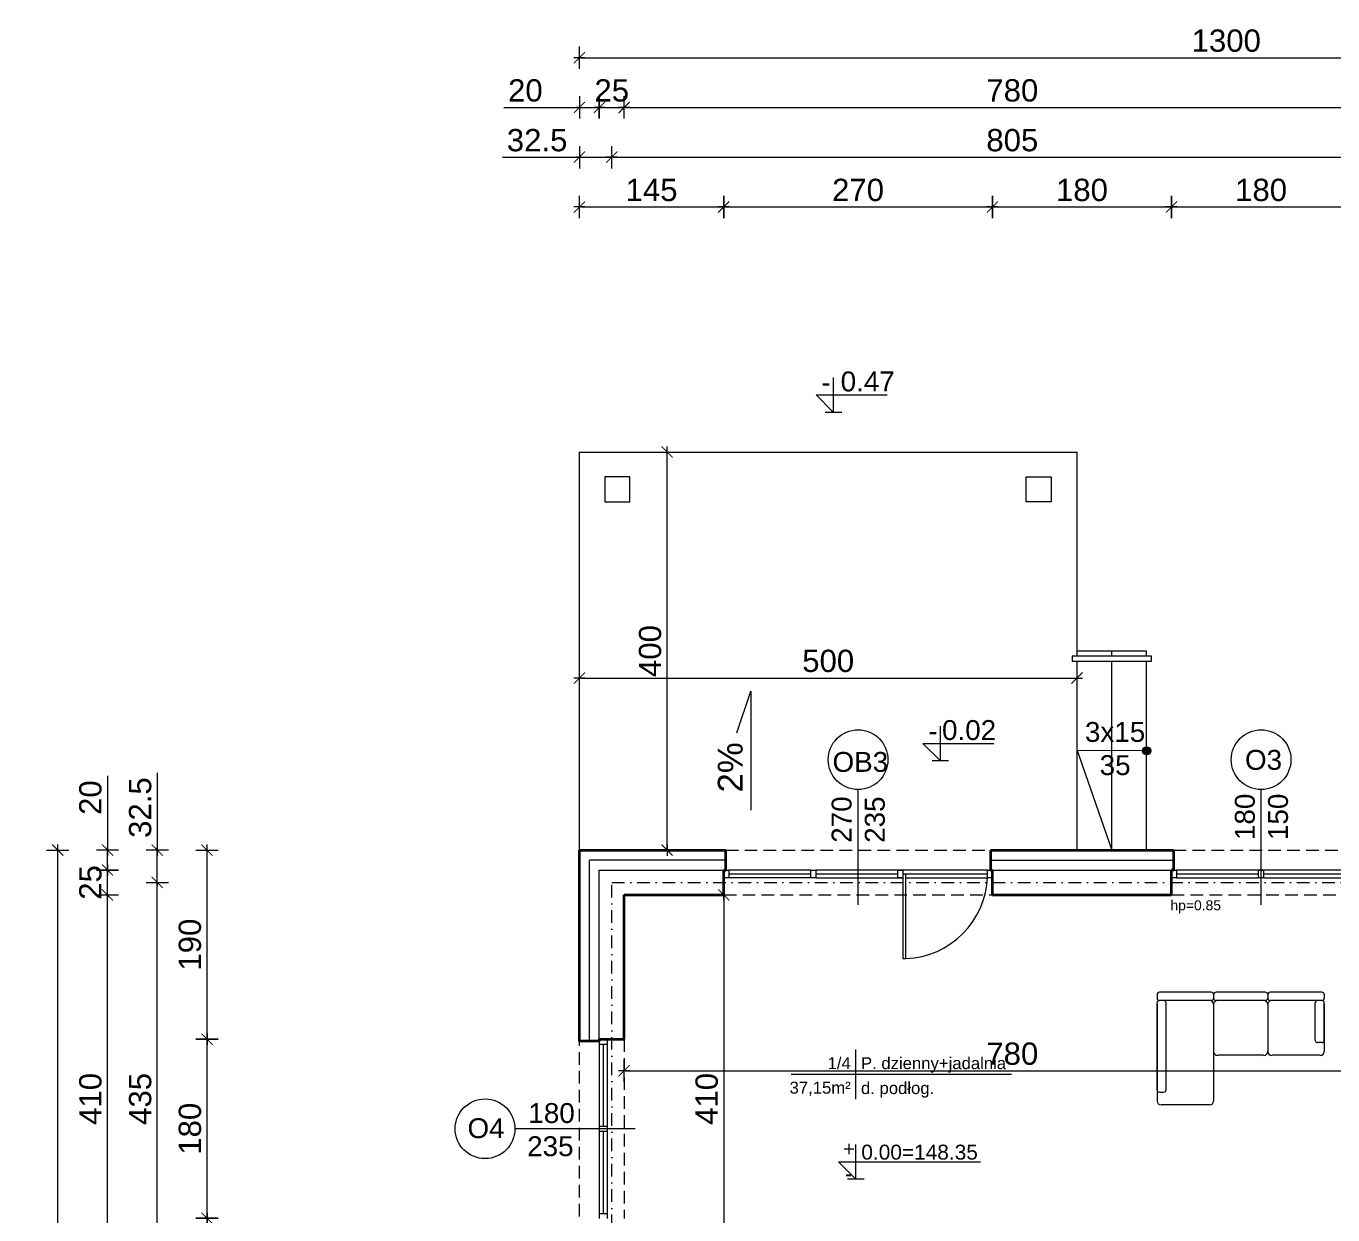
# Model space of a CAD drawing. Header units: millimetres. Extents: x -13512 to 8923, y -6533 to 5096.
# Drawn here: x 2502 to 3815, y 3902 to 5096 of the extents above; entities that cross this region are included whole.
import ezdxf

# ---------------------------------------------------------------- set-up
doc = ezdxf.new("R2010")
doc.units = ezdxf.units.MM
doc.linetypes.add('DASHDOT', pattern=[25.4, 12.7, -6.35, 0, -6.35])
doc.linetypes.add('DASHED', pattern=[19.05, 12.7, -6.35])
doc.layers.get('0').update_dxf_attribs({"lineweight": 0})
for name, color, linetype, lineweight in [('A-ELEWACJA CIENKA', 11, 'Continuous', 13), ('A-murowane', 3, 'Continuous', 35), ('A-osie', 7, 'DASHDOT', 5), ('A-pod', 6, 'DASHED', 15), ('A-schody', 2, 'Continuous', 5), ('A-stolarka', 1, 'Continuous', 5), ('A-w.ocieplenie', 4, 'BATTING', 5), ('A-wykończenie', 4, 'Continuous', 5), ('A17_OPIS_WARSTW', 22, 'Continuous', 9), ('B-opis', 7, 'Continuous', 0)]:
    doc.layers.add(name, color=color, linetype=linetype, lineweight=lineweight)
doc.layers.add('A-meble', color=7, linetype='Continuous', lineweight=5, true_color=0x8a8a8a)
doc.styles.get("Standard").update_dxf_attribs({"font": 'arial.ttf'})
doc.linetypes.add('BATTING', pattern='A,0.00254,-2.54,[134,ltypeshp.shx,S=2.54,R=0,X=-2.54,Y=0],-5.08,[134,ltypeshp.shx,S=2.54,R=180,X=2.54,Y=0],-2.54', length=10.16254)
doc.dimstyles.new('PM-100', dxfattribs={"dimscale": 2.8, "dimtxt": 8, "dimasz": 0.5, "dimexe": 0, "dimexo": 0, "dimgap": 2, "dimtad": 1, "dimdec": 1, "dimrnd": 0.1, "dimzin": 13, "dimdsep": 46, "dimtxsty": 'Standard', "dimblk": 'Q', "dimcen": 0, "dimse1": 1, "dimse2": 1, "dimclrd": 256, "dimclre": 251, "dimclrt": 41, "dimadec": 1, "dimazin": 0, "dimtfac": 1, "dimtdec": 1, "dimtix": 1, "dimtmove": 1, "dimatfit": 0, "dimldrblk": 'NONE', "dimfxl": 1, "dimtolj": 1, "dimtzin": 13, "dimlwd": -1, "dimlwe": 0, "dimarcsym": 0})

# ---------------------------------------------------------------- blocks, each defined once
blk = doc.blocks.new('A$C77EB5EB5')
at = {"layer": 'A-stolarka'}
for p, q in [((-5, 0), (-175, 0)), ((-175, -4), (-92.5, -4)), ((-175, -8), (-92.5, -8)), ((-87.5, -4), (-5, -4)), ((-87.5, -8), (-5, -8))]:
    blk.add_line(p, q, dxfattribs=at)
for points in [[(-180, 0), (-175, 0), (-175, -8), (-180, -8), (-180, 0)], [(-92.5, 0), (-87.5, 0), (-87.5, -8), (-92.5, -8), (-92.5, 0)], [(-5, 0), (0, 0), (0, -8), (-5, -8), (-5, 0)]]:
    blk.add_lwpolyline(points, dxfattribs=at)
blk = doc.blocks.new('Q')
for p, q in [((-4, 0), (4, 0)), ((0, 8), (0, -8))]:
    blk.add_line(p, q)
at = {"const_width": 0.7}
blk.add_lwpolyline([(4, 4), (-4, -4)], dxfattribs=at)
blk = doc.blocks.new('*D26')
at = {"layer": 'A17_OPIS_WARSTW', "transparency": 16777216}
blk.add_line((3146.4, 4269.7), (3146.4, 4666.9), dxfattribs=at)
at = {"layer": 'Defpoints', "color": 0, "transparency": 16777216}
for p in [(3057.8, 4668.3), (3146.4, 4668.3), (3058.3, 4268.3)]:
    blk.add_point(p, dxfattribs=at)
at = {"layer": 'A17_OPIS_WARSTW', "transparency": 16777216, "xscale": 1.4, "yscale": 1.4, "zscale": 1.4}
for p, rotation in [((3146.4, 4668.3), 90), ((3146.4, 4268.3), 270)]:
    blk.add_blockref('Q', p, dxfattribs=dict(at, rotation=rotation))
at = {"layer": 'A17_OPIS_WARSTW', "color": 41, "transparency": 16777216, "insert": (3129.4, 4468.3), "char_height": 22.4, "attachment_point": 5, "rotation": 90}
blk.add_mtext('\\A1;400', dxfattribs=at)
blk = doc.blocks.new('_None')
blk = doc.blocks.new('*D37')
at = {"layer": 'A17_OPIS_WARSTW', "transparency": 16777216}
blk.add_line((3104.7, 4046.6), (3881.9, 4046.6), dxfattribs=at)
at = {"layer": 'Defpoints', "color": 0, "transparency": 16777216}
for p in [(3883.3, 4046.6), (3103.3, 3993.6), (3883.3, 3993.6)]:
    blk.add_point(p, dxfattribs=at)
at = {"layer": 'A17_OPIS_WARSTW', "transparency": 16777216, "xscale": 1.4, "yscale": 1.4, "zscale": 1.4, "rotation": 180}
blk.add_blockref('Q', (3103.3, 4046.6), dxfattribs=at)
at = {"layer": 'A17_OPIS_WARSTW', "transparency": 16777216, "xscale": 1.4, "yscale": 1.4, "zscale": 1.4}
blk.add_blockref('Q', (3883.3, 4046.6), dxfattribs=at)
at = {"layer": 'A17_OPIS_WARSTW', "color": 41, "transparency": 16777216, "insert": (3493.3, 4063.6), "char_height": 22.4, "attachment_point": 5}
blk.add_mtext('\\A1;780', dxfattribs=at)
blk = doc.blocks.new('*D41')
at = {"layer": 'A17_OPIS_WARSTW', "transparency": 16777216}
blk.add_line((3203.3, 4221.9), (3203.3, 3814.7), dxfattribs=at)
at = {"layer": 'Defpoints', "color": 0, "transparency": 16777216}
for p in [(3203.3, 4223.3), (3203.3, 3813.3), (3203.3, 3813.3)]:
    blk.add_point(p, dxfattribs=at)
at = {"layer": 'A17_OPIS_WARSTW', "transparency": 16777216, "xscale": 1.4, "yscale": 1.4, "zscale": 1.4}
for p, rotation in [((3203.3, 4223.3), 90), ((3203.3, 3813.3), 270)]:
    blk.add_blockref('Q', p, dxfattribs=dict(at, rotation=rotation))
at = {"layer": 'A17_OPIS_WARSTW', "color": 41, "transparency": 16777216, "insert": (3186.3, 4018.3), "char_height": 22.4, "attachment_point": 5, "rotation": 90}
blk.add_mtext('\\A1;410', dxfattribs=at)
blk = doc.blocks.new('*D136')
at = {"layer": 'A17_OPIS_WARSTW', "transparency": 16777216}
blk.add_line((2684.1, 3764.7), (2684.1, 3896.9), dxfattribs=at)
at = {"layer": 'Defpoints', "color": 0, "transparency": 16777216}
for p in [(2684.1, 3898.3), (3090.8, 3898.3), (3090.8, 3763.3)]:
    blk.add_point(p, dxfattribs=at)
at = {"layer": 'A17_OPIS_WARSTW', "transparency": 16777216, "xscale": 1.4, "yscale": 1.4, "zscale": 1.4}
for p, rotation in [((2684.1, 3898.3), 90), ((2684.1, 3763.3), 270)]:
    blk.add_blockref('Q', p, dxfattribs=dict(at, rotation=rotation))
at = {"layer": 'A17_OPIS_WARSTW', "color": 41, "transparency": 16777216, "insert": (2667, 3830.8), "char_height": 22.4, "attachment_point": 5, "rotation": 90}
blk.add_mtext('\\A1;135', dxfattribs=at)
blk = doc.blocks.new('*D137')
at = {"layer": 'A17_OPIS_WARSTW', "transparency": 16777216}
blk.add_line((2684.1, 3899.7), (2684.1, 4076.9), dxfattribs=at)
at = {"layer": 'Defpoints', "color": 0, "transparency": 16777216}
for p in [(2684.1, 4078.3), (3090.8, 4078.3), (3090.8, 3898.3)]:
    blk.add_point(p, dxfattribs=at)
at = {"layer": 'A17_OPIS_WARSTW', "transparency": 16777216, "xscale": 1.4, "yscale": 1.4, "zscale": 1.4}
for p, rotation in [((2684.1, 4078.3), 90), ((2684.1, 3898.3), 270)]:
    blk.add_blockref('Q', p, dxfattribs=dict(at, rotation=rotation))
at = {"layer": 'A17_OPIS_WARSTW', "color": 41, "transparency": 16777216, "insert": (2667, 3988.3), "char_height": 22.4, "attachment_point": 5, "rotation": 90}
blk.add_mtext('\\A1;180', dxfattribs=at)
blk = doc.blocks.new('*D138')
at = {"layer": 'A17_OPIS_WARSTW', "transparency": 16777216}
blk.add_line((2684.1, 4079.7), (2684.1, 4266.9), dxfattribs=at)
at = {"layer": 'Defpoints', "color": 0, "transparency": 16777216}
for p in [(2684.1, 4268.3), (3058.3, 4268.3), (3090.8, 4078.3)]:
    blk.add_point(p, dxfattribs=at)
at = {"layer": 'A17_OPIS_WARSTW', "transparency": 16777216, "xscale": 1.4, "yscale": 1.4, "zscale": 1.4}
for p, rotation in [((2684.1, 4268.3), 90), ((2684.1, 4078.3), 270)]:
    blk.add_blockref('Q', p, dxfattribs=dict(at, rotation=rotation))
at = {"layer": 'A17_OPIS_WARSTW', "color": 41, "transparency": 16777216, "insert": (2667, 4173.3), "char_height": 22.4, "attachment_point": 5, "rotation": 90}
blk.add_mtext('\\A1;190', dxfattribs=at)
blk = doc.blocks.new('*D141')
at = {"layer": 'A17_OPIS_WARSTW', "transparency": 16777216}
blk.add_line((2634.1, 3802.2), (2634.1, 4234.4), dxfattribs=at)
at = {"layer": 'Defpoints', "color": 0, "transparency": 16777216}
for p in [(2634.1, 4235.8), (3090.8, 4235.8), (3090.8, 3800.8)]:
    blk.add_point(p, dxfattribs=at)
at = {"layer": 'A17_OPIS_WARSTW', "transparency": 16777216, "xscale": 1.4, "yscale": 1.4, "zscale": 1.4}
for p, rotation in [((2634.1, 4235.8), 90), ((2634.1, 3800.8), 270)]:
    blk.add_blockref('Q', p, dxfattribs=dict(at, rotation=rotation))
at = {"layer": 'A17_OPIS_WARSTW', "color": 41, "transparency": 16777216, "insert": (2617, 4018.3), "char_height": 22.4, "attachment_point": 5, "rotation": 90}
blk.add_mtext('\\A1;435', dxfattribs=at)
blk = doc.blocks.new('*D142')
at = {"layer": 'A17_OPIS_WARSTW', "transparency": 16777216}
for p, q in [((2634.1, 4345.8), (2634.1, 4268.3)), ((2634.1, 4269.7), (2634.1, 4271.1)), ((2634.1, 4235.8), (2634.1, 4268.3)), ((2634.1, 4235.8), (2634.1, 4268.3)), ((2634.1, 4234.4), (2634.1, 4233))]:
    blk.add_line(p, q, dxfattribs=at)
at = {"layer": 'Defpoints', "color": 0, "transparency": 16777216}
for p in [(2634.1, 4268.3), (3058.3, 4268.3), (3090.8, 4235.8)]:
    blk.add_point(p, dxfattribs=at)
at = {"layer": 'A17_OPIS_WARSTW', "transparency": 16777216, "xscale": 1.4, "yscale": 1.4, "zscale": 1.4}
for p, rotation in [((2634.1, 4268.3), 270), ((2634.1, 4235.8), 90)]:
    blk.add_blockref('Q', p, dxfattribs=dict(at, rotation=rotation))
at = {"layer": 'A17_OPIS_WARSTW', "color": 41, "transparency": 16777216, "insert": (2617, 4311), "char_height": 22.4, "attachment_point": 5, "rotation": 90}
blk.add_mtext('\\A1;32.5', dxfattribs=at)
blk = doc.blocks.new('*D147')
at = {"layer": 'A17_OPIS_WARSTW', "transparency": 16777216}
blk.add_line((2584.1, 3814.7), (2584.1, 4221.9), dxfattribs=at)
at = {"layer": 'Defpoints', "color": 0, "transparency": 16777216}
for p in [(2584.1, 4223.3), (3103.3, 4223.3), (3103.3, 3813.3)]:
    blk.add_point(p, dxfattribs=at)
at = {"layer": 'A17_OPIS_WARSTW', "transparency": 16777216, "xscale": 1.4, "yscale": 1.4, "zscale": 1.4}
for p, rotation in [((2584.1, 4223.3), 90), ((2584.1, 3813.3), 270)]:
    blk.add_blockref('Q', p, dxfattribs=dict(at, rotation=rotation))
at = {"layer": 'A17_OPIS_WARSTW', "color": 41, "transparency": 16777216, "insert": (2567, 4018.3), "char_height": 22.4, "attachment_point": 5, "rotation": 90}
blk.add_mtext('\\A1;410', dxfattribs=at)
blk = doc.blocks.new('*D148')
at = {"layer": 'A17_OPIS_WARSTW', "transparency": 16777216}
for p, q in [((2584.1, 4249.7), (2584.1, 4251.1)), ((2584.1, 4223.3), (2584.1, 4248.3)), ((2584.1, 4221.9), (2584.1, 4220.5))]:
    blk.add_line(p, q, dxfattribs=at)
at = {"layer": 'Defpoints', "color": 0, "transparency": 16777216}
for p in [(2584.1, 4248.3), (3078.3, 4248.3), (3103.3, 4223.3)]:
    blk.add_point(p, dxfattribs=at)
at = {"layer": 'A17_OPIS_WARSTW', "transparency": 16777216, "xscale": 1.4, "yscale": 1.4, "zscale": 1.4}
for p, rotation in [((2584.1, 4248.3), 270), ((2584.1, 4223.3), 90)]:
    blk.add_blockref('Q', p, dxfattribs=dict(at, rotation=rotation))
at = {"layer": 'A17_OPIS_WARSTW', "color": 41, "transparency": 16777216, "insert": (2567, 4235.8), "char_height": 22.4, "attachment_point": 5, "rotation": 90}
blk.add_mtext('\\A1;25', dxfattribs=at)
blk = doc.blocks.new('*D149')
at = {"layer": 'A17_OPIS_WARSTW', "transparency": 16777216}
for p, q in [((2584.1, 4342.8), (2584.1, 4268.3)), ((2584.1, 4269.7), (2584.1, 4271.1)), ((2584.1, 4248.3), (2584.1, 4268.3)), ((2584.1, 4248.3), (2584.1, 4268.3)), ((2584.1, 4246.9), (2584.1, 4245.5))]:
    blk.add_line(p, q, dxfattribs=at)
at = {"layer": 'Defpoints', "color": 0, "transparency": 16777216}
for p in [(2584.1, 4268.3), (3058.3, 4268.3), (3078.3, 4248.3)]:
    blk.add_point(p, dxfattribs=at)
at = {"layer": 'A17_OPIS_WARSTW', "transparency": 16777216, "xscale": 1.4, "yscale": 1.4, "zscale": 1.4}
for p, rotation in [((2584.1, 4268.3), 270), ((2584.1, 4248.3), 90)]:
    blk.add_blockref('Q', p, dxfattribs=dict(at, rotation=rotation))
at = {"layer": 'A17_OPIS_WARSTW', "color": 41, "transparency": 16777216, "insert": (2567, 4321), "char_height": 22.4, "attachment_point": 5, "rotation": 90}
blk.add_mtext('\\A1;20', dxfattribs=at)
blk = doc.blocks.new('*D150')
at = {"layer": 'A17_OPIS_WARSTW', "transparency": 16777216}
blk.add_line((2534.1, 3169.7), (2534.1, 4266.9), dxfattribs=at)
at = {"layer": 'Defpoints', "color": 0, "transparency": 16777216}
for p in [(2534.1, 4268.3), (3058.3, 4268.3), (3058.3, 3168.3)]:
    blk.add_point(p, dxfattribs=at)
at = {"layer": 'A17_OPIS_WARSTW', "transparency": 16777216, "xscale": 1.4, "yscale": 1.4, "zscale": 1.4}
for p, rotation in [((2534.1, 4268.3), 90), ((2534.1, 3168.3), 270)]:
    blk.add_blockref('Q', p, dxfattribs=dict(at, rotation=rotation))
at = {"layer": 'A17_OPIS_WARSTW', "color": 41, "transparency": 16777216, "insert": (2517, 3718.3), "char_height": 22.4, "attachment_point": 5, "rotation": 90}
blk.add_mtext('\\A1;1100', dxfattribs=at)
blk = doc.blocks.new('*D151')
at = {"layer": 'A17_OPIS_WARSTW', "transparency": 16777216}
blk.add_line((3059.7, 4441.2), (3556.9, 4441.2), dxfattribs=at)
at = {"layer": 'Defpoints', "color": 0, "transparency": 16777216}
for p in [(3058.3, 4668.3), (3558.3, 4668.3), (3558.3, 4441.2)]:
    blk.add_point(p, dxfattribs=at)
at = {"layer": 'A17_OPIS_WARSTW', "transparency": 16777216, "xscale": 1.4, "yscale": 1.4, "zscale": 1.4, "rotation": 180}
blk.add_blockref('Q', (3058.3, 4441.2), dxfattribs=at)
at = {"layer": 'A17_OPIS_WARSTW', "transparency": 16777216, "xscale": 1.4, "yscale": 1.4, "zscale": 1.4}
blk.add_blockref('Q', (3558.3, 4441.2), dxfattribs=at)
at = {"layer": 'A17_OPIS_WARSTW', "color": 41, "transparency": 16777216, "insert": (3308.3, 4458.3), "char_height": 22.4, "attachment_point": 5}
blk.add_mtext('\\A1;500', dxfattribs=at)
blk = doc.blocks.new('*D152')
at = {"layer": 'A17_OPIS_WARSTW', "transparency": 16777216}
blk.add_line((3059.7, 4914.5), (3201.9, 4914.5), dxfattribs=at)
at = {"layer": 'Defpoints', "color": 0, "transparency": 16777216}
for p in [(3203.3, 4914.5), (3058.3, 4268.3), (3203.3, 4235.8)]:
    blk.add_point(p, dxfattribs=at)
at = {"layer": 'A17_OPIS_WARSTW', "transparency": 16777216, "xscale": 1.4, "yscale": 1.4, "zscale": 1.4, "rotation": 180}
blk.add_blockref('Q', (3058.3, 4914.5), dxfattribs=at)
at = {"layer": 'A17_OPIS_WARSTW', "transparency": 16777216, "xscale": 1.4, "yscale": 1.4, "zscale": 1.4}
blk.add_blockref('Q', (3203.3, 4914.5), dxfattribs=at)
at = {"layer": 'A17_OPIS_WARSTW', "color": 41, "transparency": 16777216, "insert": (3130.8, 4931.5), "char_height": 22.4, "attachment_point": 5}
blk.add_mtext('\\A1;145', dxfattribs=at)
blk = doc.blocks.new('*D153')
at = {"layer": 'A17_OPIS_WARSTW', "transparency": 16777216}
blk.add_line((3204.7, 4914.5), (3471.9, 4914.5), dxfattribs=at)
at = {"layer": 'Defpoints', "color": 0, "transparency": 16777216}
for p in [(3473.3, 4914.5), (3203.3, 4235.8), (3473.3, 4235.8)]:
    blk.add_point(p, dxfattribs=at)
at = {"layer": 'A17_OPIS_WARSTW', "transparency": 16777216, "xscale": 1.4, "yscale": 1.4, "zscale": 1.4, "rotation": 180}
blk.add_blockref('Q', (3203.3, 4914.5), dxfattribs=at)
at = {"layer": 'A17_OPIS_WARSTW', "transparency": 16777216, "xscale": 1.4, "yscale": 1.4, "zscale": 1.4}
blk.add_blockref('Q', (3473.3, 4914.5), dxfattribs=at)
at = {"layer": 'A17_OPIS_WARSTW', "color": 41, "transparency": 16777216, "insert": (3338.3, 4931.5), "char_height": 22.4, "attachment_point": 5}
blk.add_mtext('\\A1;270', dxfattribs=at)
blk = doc.blocks.new('*D154')
at = {"layer": 'A17_OPIS_WARSTW', "transparency": 16777216}
blk.add_line((3474.7, 4914.5), (3651.9, 4914.5), dxfattribs=at)
at = {"layer": 'Defpoints', "color": 0, "transparency": 16777216}
for p in [(3653.3, 4914.5), (3473.3, 4235.8), (3653.3, 4235.8)]:
    blk.add_point(p, dxfattribs=at)
at = {"layer": 'A17_OPIS_WARSTW', "transparency": 16777216, "xscale": 1.4, "yscale": 1.4, "zscale": 1.4, "rotation": 180}
blk.add_blockref('Q', (3473.3, 4914.5), dxfattribs=at)
at = {"layer": 'A17_OPIS_WARSTW', "transparency": 16777216, "xscale": 1.4, "yscale": 1.4, "zscale": 1.4}
blk.add_blockref('Q', (3653.3, 4914.5), dxfattribs=at)
at = {"layer": 'A17_OPIS_WARSTW', "color": 41, "transparency": 16777216, "insert": (3563.3, 4931.5), "char_height": 22.4, "attachment_point": 5}
blk.add_mtext('\\A1;180', dxfattribs=at)
blk = doc.blocks.new('*D155')
at = {"layer": 'A17_OPIS_WARSTW', "transparency": 16777216}
blk.add_line((3654.7, 4914.5), (3831.9, 4914.5), dxfattribs=at)
at = {"layer": 'Defpoints', "color": 0, "transparency": 16777216}
for p in [(3833.3, 4914.5), (3653.3, 4235.8), (3833.3, 4235.8)]:
    blk.add_point(p, dxfattribs=at)
at = {"layer": 'A17_OPIS_WARSTW', "transparency": 16777216, "xscale": 1.4, "yscale": 1.4, "zscale": 1.4, "rotation": 180}
blk.add_blockref('Q', (3653.3, 4914.5), dxfattribs=at)
at = {"layer": 'A17_OPIS_WARSTW', "transparency": 16777216, "xscale": 1.4, "yscale": 1.4, "zscale": 1.4}
blk.add_blockref('Q', (3833.3, 4914.5), dxfattribs=at)
at = {"layer": 'A17_OPIS_WARSTW', "color": 41, "transparency": 16777216, "insert": (3743.3, 4931.5), "char_height": 22.4, "attachment_point": 5}
blk.add_mtext('\\A1;180', dxfattribs=at)
blk = doc.blocks.new('*D159')
at = {"layer": 'A17_OPIS_WARSTW', "transparency": 16777216}
for p, q in [((2981, 4964.5), (3058.3, 4964.5)), ((3056.9, 4964.5), (3055.5, 4964.5)), ((3058.3, 4964.5), (3090.8, 4964.5)), ((3058.3, 4964.5), (3090.8, 4964.5)), ((3092.2, 4964.5), (3093.6, 4964.5))]:
    blk.add_line(p, q, dxfattribs=at)
at = {"layer": 'Defpoints', "color": 0, "transparency": 16777216}
for p in [(3090.8, 4964.5), (3058.3, 4268.3), (3090.8, 4235.8)]:
    blk.add_point(p, dxfattribs=at)
at = {"layer": 'A17_OPIS_WARSTW', "transparency": 16777216, "xscale": 1.4, "yscale": 1.4, "zscale": 1.4}
blk.add_blockref('Q', (3058.3, 4964.5), dxfattribs=at)
at = {"layer": 'A17_OPIS_WARSTW', "transparency": 16777216, "xscale": 1.4, "yscale": 1.4, "zscale": 1.4, "rotation": 180}
blk.add_blockref('Q', (3090.8, 4964.5), dxfattribs=at)
at = {"layer": 'A17_OPIS_WARSTW', "color": 41, "transparency": 16777216, "insert": (3015.8, 4981.5), "char_height": 22.4, "attachment_point": 5}
blk.add_mtext('\\A1;32.5', dxfattribs=at)
blk = doc.blocks.new('*D160')
at = {"layer": 'A17_OPIS_WARSTW', "transparency": 16777216}
blk.add_line((3092.2, 4964.5), (3894.4, 4964.5), dxfattribs=at)
at = {"layer": 'Defpoints', "color": 0, "transparency": 16777216}
for p in [(3895.8, 4964.5), (3090.8, 4235.8), (3895.8, 4235.8)]:
    blk.add_point(p, dxfattribs=at)
at = {"layer": 'A17_OPIS_WARSTW', "transparency": 16777216, "xscale": 1.4, "yscale": 1.4, "zscale": 1.4, "rotation": 180}
blk.add_blockref('Q', (3090.8, 4964.5), dxfattribs=at)
at = {"layer": 'A17_OPIS_WARSTW', "transparency": 16777216, "xscale": 1.4, "yscale": 1.4, "zscale": 1.4}
blk.add_blockref('Q', (3895.8, 4964.5), dxfattribs=at)
at = {"layer": 'A17_OPIS_WARSTW', "color": 41, "transparency": 16777216, "insert": (3493.3, 4981.5), "char_height": 22.4, "attachment_point": 5}
blk.add_mtext('\\A1;805', dxfattribs=at)
blk = doc.blocks.new('*D163')
at = {"layer": 'A17_OPIS_WARSTW', "transparency": 16777216}
for p, q in [((2982.2, 5014.5), (3058.3, 5014.5)), ((3056.9, 5014.5), (3055.5, 5014.5)), ((3058.3, 5014.5), (3078.3, 5014.5)), ((3058.3, 5014.5), (3078.3, 5014.5)), ((3079.7, 5014.5), (3081.1, 5014.5))]:
    blk.add_line(p, q, dxfattribs=at)
at = {"layer": 'Defpoints', "color": 0, "transparency": 16777216}
for p in [(3078.3, 5014.5), (3058.3, 4268.3), (3078.3, 4248.3)]:
    blk.add_point(p, dxfattribs=at)
at = {"layer": 'A17_OPIS_WARSTW', "transparency": 16777216, "xscale": 1.4, "yscale": 1.4, "zscale": 1.4}
blk.add_blockref('Q', (3058.3, 5014.5), dxfattribs=at)
at = {"layer": 'A17_OPIS_WARSTW', "transparency": 16777216, "xscale": 1.4, "yscale": 1.4, "zscale": 1.4, "rotation": 180}
blk.add_blockref('Q', (3078.3, 5014.5), dxfattribs=at)
at = {"layer": 'A17_OPIS_WARSTW', "color": 41, "transparency": 16777216, "insert": (3004, 5031.5), "char_height": 22.4, "attachment_point": 5}
blk.add_mtext('\\A1;20', dxfattribs=at)
blk = doc.blocks.new('*D164')
at = {"layer": 'A17_OPIS_WARSTW', "transparency": 16777216}
for p, q in [((3076.9, 5014.5), (3075.5, 5014.5)), ((3078.3, 5014.5), (3103.3, 5014.5)), ((3104.7, 5014.5), (3106.1, 5014.5))]:
    blk.add_line(p, q, dxfattribs=at)
at = {"layer": 'Defpoints', "color": 0, "transparency": 16777216}
for p in [(3103.3, 5014.5), (3078.3, 4248.3), (3103.3, 4223.3)]:
    blk.add_point(p, dxfattribs=at)
at = {"layer": 'A17_OPIS_WARSTW', "transparency": 16777216, "xscale": 1.4, "yscale": 1.4, "zscale": 1.4}
blk.add_blockref('Q', (3078.3, 5014.5), dxfattribs=at)
at = {"layer": 'A17_OPIS_WARSTW', "transparency": 16777216, "xscale": 1.4, "yscale": 1.4, "zscale": 1.4, "rotation": 180}
blk.add_blockref('Q', (3103.3, 5014.5), dxfattribs=at)
at = {"layer": 'A17_OPIS_WARSTW', "color": 41, "transparency": 16777216, "insert": (3090.8, 5031.5), "char_height": 22.4, "attachment_point": 5}
blk.add_mtext('\\A1;25', dxfattribs=at)
blk = doc.blocks.new('*D165')
at = {"layer": 'A17_OPIS_WARSTW', "transparency": 16777216}
blk.add_line((3104.7, 5014.5), (3881.9, 5014.5), dxfattribs=at)
at = {"layer": 'Defpoints', "color": 0, "transparency": 16777216}
for p in [(3883.3, 5014.5), (3103.3, 4223.3), (3883.3, 4223.3)]:
    blk.add_point(p, dxfattribs=at)
at = {"layer": 'A17_OPIS_WARSTW', "transparency": 16777216, "xscale": 1.4, "yscale": 1.4, "zscale": 1.4, "rotation": 180}
blk.add_blockref('Q', (3103.3, 5014.5), dxfattribs=at)
at = {"layer": 'A17_OPIS_WARSTW', "transparency": 16777216, "xscale": 1.4, "yscale": 1.4, "zscale": 1.4}
blk.add_blockref('Q', (3883.3, 5014.5), dxfattribs=at)
at = {"layer": 'A17_OPIS_WARSTW', "color": 41, "transparency": 16777216, "insert": (3493.3, 5031.5), "char_height": 22.4, "attachment_point": 5}
blk.add_mtext('\\A1;780', dxfattribs=at)
blk = doc.blocks.new('*D170')
at = {"layer": 'A17_OPIS_WARSTW', "transparency": 16777216}
blk.add_line((3059.7, 5064.5), (4356.9, 5064.5), dxfattribs=at)
at = {"layer": 'Defpoints', "color": 0, "transparency": 16777216}
for p in [(4358.3, 5064.5), (3058.3, 4268.3), (4358.3, 4268.3)]:
    blk.add_point(p, dxfattribs=at)
at = {"layer": 'A17_OPIS_WARSTW', "transparency": 16777216, "xscale": 1.4, "yscale": 1.4, "zscale": 1.4, "rotation": 180}
blk.add_blockref('Q', (3058.3, 5064.5), dxfattribs=at)
at = {"layer": 'A17_OPIS_WARSTW', "transparency": 16777216, "xscale": 1.4, "yscale": 1.4, "zscale": 1.4}
blk.add_blockref('Q', (4358.3, 5064.5), dxfattribs=at)
at = {"layer": 'A17_OPIS_WARSTW', "color": 41, "transparency": 16777216, "insert": (3708.3, 5081.5), "char_height": 22.4, "attachment_point": 5}
blk.add_mtext('\\A1;1300', dxfattribs=at)
blk = doc.blocks.new('A$C1FCF0222')
at = {"layer": 'A-meble'}
for p, q in [((-51, 12.1), (-51, 93.1)), ((-47.5, 96.3), (-7.1, 96.3)), ((-3.6, 12.1), (-3.6, 93.1)), ((-11.2, 83.7), (-11.2, 10.8)), ((-5.7, 85.6), (-9.1, 85.6)), ((-3.6, 83.7), (-3.6, 10.8)), ((-140.2, 54.8), (-99.7, 54.8)), ((-92.8, 54.8), (-54.4, 54.8)), ((-143.6, 12.1), (-143.6, 51.7)), ((-141.5, 44.1), (-138.1, 44.1)), ((-96.3, 12.1), (-96.3, 51.7)), ((-143.6, 42.2), (-143.6, 10.8)), ((-136, 42.2), (-136, 10.8)), ((-143.6, 3.9), (-143.6, 7)), ((-141.5, 8.9), (-98.3, 8.9)), ((-141.5, 2), (-98.3, 2)), ((-96.3, 3.9), (-96.3, 7)), ((-94.2, 8.9), (-53, 8.9)), ((-94.2, 2), (-53, 2)), ((-51, 3.9), (-51, 7)), ((-51, 3.9), (-51, 7)), ((-48.9, 8.9), (-5.7, 8.9)), ((-48.9, 2), (-5.7, 2)), ((-3.6, 3.9), (-3.6, 7))]:
    blk.add_line(p, q, dxfattribs=at)
for centre, major_axis, start_param, end_param in [((-47.5, 93.1), (-3.46, 0), -1.570796, 0), ((-7.1, 93.1), (-3.46, 0), 3.141593, 4.712389), ((-9.1, 83.7), (-2.07, 0), 4.712389, 6.283185), ((-5.7, 83.7), (-2.07, 0), 3.141593, 4.712389), ((-140.2, 51.7), (-3.46, 0), -1.570796, 0), ((-99.7, 51.7), (-3.46, 0), 3.141593, 4.712389), ((-92.8, 51.7), (-3.46, 0), -1.570796, 0), ((-54.4, 51.7), (-3.46, 0), 3.141593, 4.712389), ((-141.5, 42.2), (-2.07, 0), 4.712389, 6.283185), ((-138.1, 42.2), (-2.07, 0), 3.141593, 4.712389), ((-99.7, 12.1), (-3.46, 0), 1.570796, 3.141593), ((-92.8, 12.1), (-3.46, 0), 0, 1.570796), ((-54.4, 12.1), (-3.46, 0), 1.570796, 3.141593), ((-47.5, 12.1), (-3.46, 0), 0, 1.570796), ((-141.5, 10.8), (-2.07, 0), 0, 1.570796), ((-141.5, 7), (-2.07, 0), 4.712389, 6.283185), ((-141.5, 3.9), (-2.07, 0), 0, 1.570796), ((-138.1, 10.8), (-2.07, 0), 1.570796, 3.141593), ((-98.3, 7), (-2.07, 0), 3.141593, 4.712389), ((-98.3, 3.9), (-2.07, 0), 1.570796, 3.141593), ((-94.2, 7), (-2.07, 0), 4.712389, 6.283185), ((-94.2, 3.9), (-2.07, 0), 0, 1.570796), ((-53, 7), (-2.07, 0), 3.141593, 4.712389), ((-53, 3.9), (-2.07, 0), 1.570796, 3.141593), ((-48.9, 7), (-2.07, 0), 4.712389, 6.283185), ((-48.9, 3.9), (-2.07, 0), 0, 1.570796), ((-9.1, 10.8), (-2.07, 0), 0, 1.570796), ((-5.7, 10.8), (-2.07, 0), 1.570796, 3.141593), ((-5.7, 7), (-2.07, 0), 3.141593, 4.712389), ((-5.7, 3.9), (-2.07, 0), 1.570796, 3.141593)]:
    blk.add_ellipse(centre, major_axis=major_axis, ratio=0.909091, start_param=start_param, end_param=end_param, dxfattribs=at)

msp = doc.modelspace()

# ---------------------------------------------------------------- hatches: boundary and pattern name
at = {"layer": 'A-schody', "ltscale": 0.8}
h = msp.add_hatch(color=256, dxfattribs=at)
h.dxf.hatch_style = 1
edge = h.paths.add_edge_path()
edge.add_arc((3628.32, 4368.04), 4.09, 0, 360)

# ---------------------------------------------------------------- linework, layer by layer
for p, q in [((3313.66, 4708.15), (3313.66, 4743.15)), ((3296.16, 4725.65), (3367.41, 4725.65)), ((3296.16, 4725.65), (3313.66, 4708.15)), ((3321.94, 4708.15), (3305.39, 4708.15)), ((3421.05, 4357.87), (3421.05, 4392.87)), ((3403.55, 4375.37), (3474.8, 4375.37)), ((3403.55, 4375.37), (3421.05, 4357.87)), ((3429.32, 4357.87), (3412.77, 4357.87)), ((3336.11, 3937.52), (3336.11, 3972.52)), ((3318.61, 3955.02), (3461.21, 3955.02)), ((3318.61, 3955.02), (3336.11, 3937.52)), ((3344.39, 3937.52), (3327.84, 3937.52))]:
    msp.add_line(p, q)
msp.add_lwpolyline([(3216.64, 4385.97), (3230.7, 4428.1), (3230.7, 4308.49)])
at = {"layer": 'A-ELEWACJA CIENKA', "color": 9, "true_color": 0xc7c8ca}
for points in [[(3083.81, 4618.29), (3108.81, 4618.29), (3108.81, 4643.29), (3083.81, 4643.29)], [(3532.35, 4618.29), (3507.35, 4618.29), (3507.35, 4643.29), (3532.35, 4643.29)]]:
    msp.add_lwpolyline(points, close=True, dxfattribs=at)
at = {"layer": 'A-murowane'}
for p, q in [((3058.32, 4268.29), (3205.32, 4268.29)), ((3058.32, 4076.29), (3058.32, 4268.29)), ((3471.32, 4268.29), (3655.32, 4268.29)), ((3203.32, 4223.29), (3203.32, 4248.29)), ((3473.32, 4223.29), (3473.32, 4248.29)), ((3653.32, 4223.29), (3653.32, 4248.29)), ((3103.32, 4223.29), (3203.32, 4223.29)), ((3103.32, 4078.29), (3103.32, 4223.29)), ((3473.32, 4223.29), (3653.32, 4223.29)), ((3078.32, 4078.29), (3103.32, 4078.29))]:
    msp.add_line(p, q, dxfattribs=at)
for points in [[(3203.32, 4248.29), (3205.32, 4248.29), (3205.32, 4268.29)], [(3471.32, 4268.29), (3471.32, 4248.29), (3473.32, 4248.29)], [(3655.32, 4268.29), (3655.32, 4248.29), (3653.32, 4248.29)], [(3078.32, 4078.29), (3078.32, 4076.29), (3058.32, 4076.29)]]:
    msp.add_lwpolyline(points, dxfattribs=at)
at = {"layer": 'A-osie'}
for p, q in [((3090.82, 3200.79), (3090.82, 4235.79)), ((3090.82, 4235.79), (4325.82, 4235.79))]:
    msp.add_line(p, q, dxfattribs=at)
at = {"layer": 'A-pod'}
for p, q in [((3205.32, 4268.29), (3471.32, 4268.29)), ((3655.32, 4268.29), (3831.32, 4268.29)), ((3203.32, 4223.29), (3473.32, 4223.29)), ((3653.32, 4223.29), (3833.32, 4223.29)), ((3058.32, 3900.29), (3058.32, 4076.29)), ((3103.32, 4078.29), (3103.32, 3898.29))]:
    msp.add_line(p, q, dxfattribs=at)
at = {"layer": 'A-schody'}
for p, q in [((3057.84, 4668.29), (3558.32, 4668.29)), ((3058.32, 4268.29), (3058.32, 4668.29)), ((3558.32, 4463.29), (3558.32, 4668.29)), ((3628.32, 4468.29), (3558.32, 4468.29)), ((3593.32, 4463.29), (3593.32, 4468.29)), ((3628.32, 4463.29), (3628.32, 4468.29)), ((3553.32, 4463.29), (3553.32, 4458.29)), ((3558.32, 4268.29), (3558.32, 4458.29)), ((3593.32, 4268.29), (3593.32, 4458.29)), ((3628.32, 4268.29), (3628.32, 4458.29)), ((3628.32, 4368.04), (3558.32, 4368.29)), ((3558.32, 4368.29), (3593.32, 4268.29))]:
    msp.add_line(p, q, dxfattribs=at)
msp.add_lwpolyline([(3553.32, 4458.29), (3633.32, 4458.29), (3633.32, 4463.29), (3553.32, 4463.29)], dxfattribs=at)
at = {"layer": 'A-schody', "ltscale": 0.8}
msp.add_circle((3628.32, 4368.04), 4.09, dxfattribs=at)
at = {"layer": 'A-stolarka'}
for p, q in [((3290.82, 4248.29), (3208.32, 4248.29)), ((3208.32, 4244.32), (3290.82, 4244.32)), ((3468.32, 4248.29), (3295.82, 4248.29)), ((3295.82, 4244.29), (3378.32, 4244.29)), ((3383.32, 4244.29), (3468.32, 4244.29)), ((3290.82, 4240.29), (3208.32, 4240.29)), ((3295.82, 4240.29), (3383.32, 4240.29)), ((3386.32, 4240.29), (3468.32, 4240.29)), ((3078.32, 4078.29), (3078.32, 3898.29)), ((3078.32, 4073.29), (3086.32, 4073.29)), ((3082.32, 4073.29), (3082.32, 3990.79)), ((3086.32, 4078.29), (3086.32, 3898.29)), ((3078.32, 3990.79), (3086.32, 3990.79)), ((3078.32, 3985.79), (3086.32, 3985.79)), ((3082.32, 3985.79), (3082.32, 3903.29)), ((3078.32, 3903.29), (3086.32, 3903.29))]:
    msp.add_line(p, q, dxfattribs=at)
for points in [[(3203.32, 4248.29), (3208.32, 4248.29), (3208.32, 4240.29), (3203.32, 4240.29), (3203.32, 4248.29)], [(3290.82, 4248.29), (3295.82, 4248.29), (3295.82, 4240.35), (3290.82, 4240.35), (3290.82, 4248.29)], [(3378.32, 4248.29), (3383.32, 4248.29), (3383.32, 4240.29), (3378.32, 4240.29), (3378.32, 4248.29)], [(3383.32, 4244.29), (3383.32, 4159.29), (3386.32, 4159.29), (3386.32, 4244.29)], [(3468.32, 4248.29), (3473.32, 4248.29), (3473.32, 4240.29), (3468.32, 4240.29), (3468.32, 4248.29)]]:
    msp.add_lwpolyline(points, dxfattribs=at)
msp.add_arc((3383.2, 4244.4), 85.17, 272.104, 358.2443, dxfattribs=at)
at = {"layer": 'A-w.ocieplenie'}
for p, q in [((3068.32, 4076.29), (3068.32, 4258.29)), ((3205.32, 4258.29), (3068.32, 4258.29)), ((3471.32, 4258.29), (3655.32, 4258.29))]:
    msp.add_line(p, q, dxfattribs=at)
at = {"layer": 'A-wykończenie'}
for p, q in [((3078.32, 4248.29), (3203.32, 4248.29)), ((3078.32, 4078.29), (3078.32, 4248.29)), ((3473.32, 4248.29), (3653.32, 4248.29))]:
    msp.add_line(p, q, dxfattribs=at)
at = {"layer": 'B-opis'}
for p, q in [((3338.32, 4213.29), (3338.32, 4329.15)), ((3743.32, 4213.29), (3743.32, 4329.15)), ((3336.11, 4018.04), (3336.11, 4068.04)), ((3271.11, 4043.04), (3492.64, 4043.04)), ((3114.43, 3988.29), (2993.46, 3988.29))]:
    msp.add_line(p, q, dxfattribs=at)
for centre in [(3338.32, 4359.15), (3743.32, 4359.15), (2963.46, 3988.29)]:
    msp.add_circle(centre, 30, dxfattribs=at)

# ---------------------------------------------------------------- block references
at = {"layer": 'A-ELEWACJA CIENKA', "xscale": 1.2, "yscale": 1.2, "zscale": 1.2, "rotation": 180}
msp.add_blockref('A$C1FCF0222', (3634.44, 4127.85), dxfattribs=at)
at = {"layer": 'A-stolarka'}
msp.add_blockref('A$C77EB5EB5', (3833.32, 4248.29), dxfattribs=at)

# ---------------------------------------------------------------- texts
at = {"layer": 'B-opis'}
for s, width, insert, char_height, attachment_point in [('\\pi-19.404;0.47', 13.1429, (3340.24, 4749.2), 20, 1), ('-', 13.1429, (3301.52, 4748.32), 20, 1), ('\\pi-19.302;0.02', 13.1429, (3442, 4398.92), 20, 1), ('-', 13.1429, (3408.91, 4398.04), 20, 1), ('\\pi-22.576;3x15 \\P\\pi-7.8214;35', 13.1429, (3588.89, 4397.01), 20, 1), ('OB3', 13.1429, (3312.65, 4366.93), 20, 1), ('O3', 13.1429, (3727.12, 4368.97), 20, 1), ('hp=0.85', 49.0064, (3652.19, 4217.81), 10, 1), ('1/4', 87.8944, (3330.98, 4060.19), 12, 3), ('P. dzienny+jadalnia', 148.0981, (3341.24, 4060.19), 12, 1), ('37,15m²', 87.8944, (3330.98, 4035.59), 12, 3), ('d. podłog.', 87.8944, (3341.24, 4035.19), 12, 1), ('\\pi-14.547;180\\P\\pi-15.768;235', 13.1429, (3021.57, 4014.1), 20, 1), ('O4', 13.1429, (2945.86, 3998.9), 20, 1), ('\\pi1.6192;+\\P\\pi3.7423;-', 13.1429, (3321.47, 3975.72), 15, 1), ('\\pi-51.131;0.00=148.35', 13.1429, (3392.73, 3972.31), 15, 1)]:
    msp.add_mtext_dynamic_manual_height_columns(s, width=width, gutter_width=12.5, heights=[0], dxfattribs=dict(at, insert=insert, char_height=char_height, attachment_point=attachment_point))
at = {"layer": 'B-opis', "attachment_point": 1, "rotation": 90}
for s, insert, char_height in [('\\pi-17.081;2%', (3197.37, 4343.22), 25), ('\\pi-15.659;270\\P\\pi-15.768;235', (3311.77, 4291.32), 20), ('\\pi-14.547;180\\P150', (3716.96, 4292.94), 20)]:
    msp.add_mtext_dynamic_manual_height_columns(s, width=13.1429, gutter_width=12.5, heights=[0], dxfattribs=dict(at, insert=insert, char_height=char_height))

# ---------------------------------------------------------------- dimensions: what is measured, and where the dimension line sits
at = {"layer": 'A17_OPIS_WARSTW'}
for base, p1, p2, picture, middle in [((4358.32, 5064.46), (3058.32, 4268.29), (4358.32, 4268.29), '*D170', (3708.32, 5081.51)), ((3103.32, 5014.46), (3078.32, 4248.29), (3103.32, 4223.29), '*D164', (3090.82, 5031.5)), ((3883.32, 5014.46), (3103.32, 4223.29), (3883.32, 4223.29), '*D165', (3493.32, 5031.5)), ((3895.82, 4964.46), (3090.82, 4235.79), (3895.82, 4235.79), '*D160', (3493.32, 4981.5)), ((3203.32, 4914.46), (3058.32, 4268.29), (3203.32, 4235.79), '*D152', (3130.82, 4931.5)), ((3473.32, 4914.46), (3203.32, 4235.79), (3473.32, 4235.79), '*D153', (3338.32, 4931.5)), ((3653.32, 4914.46), (3473.32, 4235.79), (3653.32, 4235.79), '*D154', (3563.32, 4931.5)), ((3833.32, 4914.46), (3653.32, 4235.79), (3833.32, 4235.79), '*D155', (3743.32, 4931.5)), ((3558.32, 4441.23), (3058.32, 4668.29), (3558.32, 4668.29), '*D151', (3308.32, 4458.27)), ((3883.32, 4046.57), (3103.32, 3993.64), (3883.32, 3993.64), '*D37', (3493.32, 4063.61))]:
    dim = msp.add_linear_dim(base=base, p1=p1, p2=p2, dimstyle='PM-100', dxfattribs=at)
    dim.commit()
    dim.dimension.update_dxf_attribs({"geometry": picture, "text_midpoint": middle})
for base, p2, picture, middle in [((3078.32, 5014.46), (3078.32, 4248.29), '*D163', (3003.95, 5019.81)), ((3090.82, 4964.46), (3090.82, 4235.79), '*D159', (3015.78, 4968.86))]:
    dim = msp.add_linear_dim(base=base, p1=(3058.32, 4268.29), p2=p2, dimstyle='PM-100', dxfattribs=at)
    dim.commit()
    dim.dimension.update_dxf_attribs({"geometry": picture, "text_midpoint": middle, "dimtype": 160})
for base, p1, p2, picture, middle in [((3146.42, 4668.29), (3058.32, 4268.29), (3057.84, 4668.29), '*D26', (3129.39, 4468.29)), ((2534.06, 4268.29), (3058.32, 3168.29), (3058.32, 4268.29), '*D150', (2517.03, 3718.29)), ((2684.06, 4268.29), (3090.82, 4078.29), (3058.32, 4268.29), '*D138', (2667.03, 4173.29)), ((2584.06, 4248.29), (3103.32, 4223.29), (3078.32, 4248.29), '*D148', (2567.03, 4235.79)), ((2634.06, 4235.79), (3090.82, 3800.79), (3090.82, 4235.79), '*D141', (2617.02, 4018.29)), ((2584.06, 4223.29), (3103.32, 3813.29), (3103.32, 4223.29), '*D147', (2567.03, 4018.29)), ((3203.32, 3813.29), (3203.32, 4223.29), (3203.32, 3813.29), '*D41', (3186.29, 4018.29)), ((2684.06, 4078.29), (3090.82, 3898.29), (3090.82, 4078.29), '*D137', (2667.03, 3988.29)), ((2684.06, 3898.29), (3090.82, 3763.29), (3090.82, 3898.29), '*D136', (2667.02, 3830.79))]:
    dim = msp.add_linear_dim(base=base, p1=p1, p2=p2, angle=90, dimstyle='PM-100', dxfattribs=at)
    dim.commit()
    dim.dimension.update_dxf_attribs({"geometry": picture, "text_midpoint": middle})
for base, p1, picture, middle in [((2584.06, 4268.29), (3078.32, 4248.29), '*D149', (2582.78, 4320.96)), ((2634.06, 4268.29), (3090.82, 4235.79), '*D142', (2633.54, 4310.99))]:
    dim = msp.add_linear_dim(base=base, p1=p1, p2=(3058.32, 4268.29), angle=90, dimstyle='PM-100', dxfattribs=at)
    dim.commit()
    dim.dimension.update_dxf_attribs({"geometry": picture, "text_midpoint": middle, "dimtype": 160})

doc.saveas('drawing.dxf')
